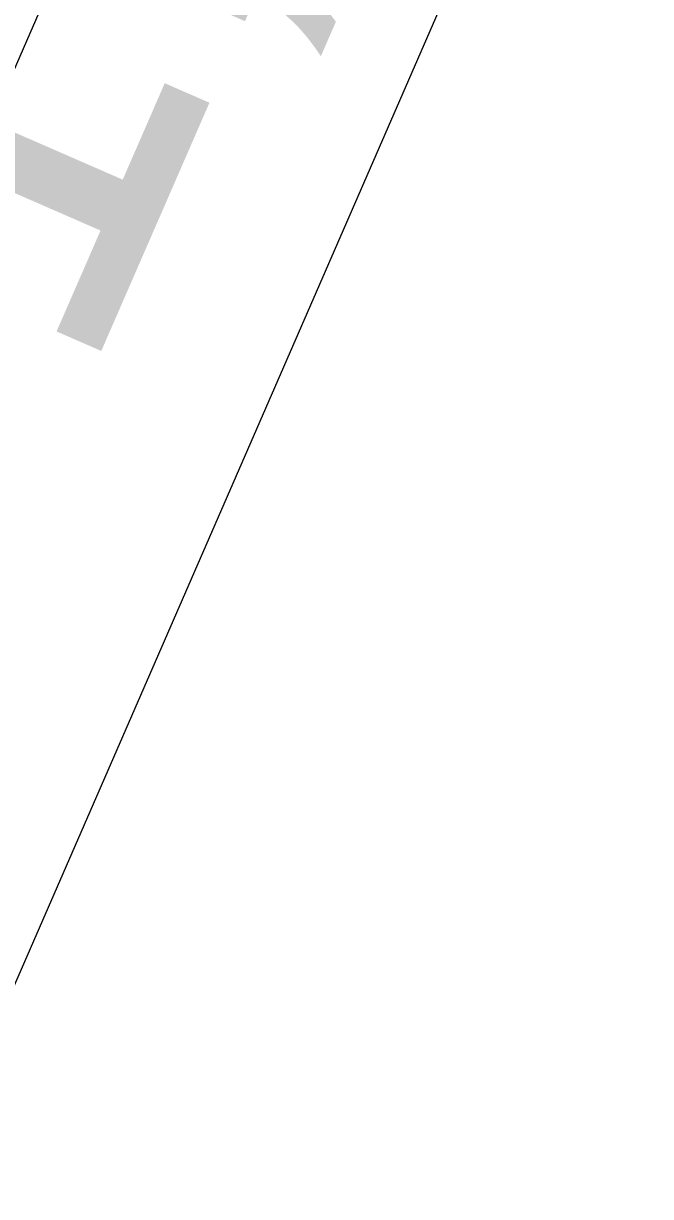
# Model space of a CAD drawing. Header units: millimetres. Extents: x -37281 to 954596, y -59787 to 956680.
# Drawn here: x 874047 to 874396, y -6371 to -5718 of the extents above; entities that cross this region are included whole.
import ezdxf

# ---------------------------------------------------------------- set-up
doc = ezdxf.new("R2010")
doc.units = ezdxf.units.MM
doc.header["$MEASUREMENT"] = 0
doc.layers.add('New_A-25-M_Curtain_Wall', color=7, linetype='Continuous')
doc.layers.add('New_A-95-P_Drawing', color=7, linetype='Continuous')
doc.layers.add('New_A-25-M_Curtain_Wall_Pen_No__90', color=8, linetype='Continuous', lineweight=20)
doc.layers.add('New_A-95-P_Drawing_Pen_No__1', color=7, linetype='Continuous', lineweight=13)
doc.styles.add('GENERATED_STYLE_4', font='')
doc.styles.get('GENERATED_STYLE_4').set_extended_font_data('Swis721 BT')
doc.dimstyles.new('GENERATED_STYLE__1', dxfattribs={"dimtxt": 250, "dimasz": 95, "dimexe": 0.18, "dimexo": 0, "dimgap": 0.09, "dimtad": 1, "dimdec": 0, "dimzin": 0, "dimdsep": 46, "dimtxsty": 'GENERATED_STYLE_4', "dimblk": 'ARROWHEAD_2', "dimblk1": 'ARROWHEAD_2', "dimblk2": 'ARROWHEAD_2', "dimcen": 0.09, "dimclrd": 7, "dimclre": 7, "dimclrt": 7, "dimadec": 0, "dimazin": 0, "dimtfac": 1, "dimtdec": 4, "dimtmove": 0, "dimatfit": 3, "dimfxl": 1, "dimtolj": 1, "dimtzin": 0, "dimarcsym": 0})

# ---------------------------------------------------------------- blocks, each defined once
blk = doc.blocks.new('Beam_8_2', base_point=(874303.43, -4591.33))
at = {"layer": 'New_A-25-M_Curtain_Wall_Pen_No__90', "linetype": 'Continuous'}
blk.add_line((874505.7, -4679.52), (866647.24, -22701.46), dxfattribs=at)
blk = doc.blocks.new('*D1310', base_point=(864302.5, 0))
at = {"layer": 'New_A-95-P_Drawing_Pen_No__1', "linetype": 'Continuous'}
for p, q in [((874747.04, -4791.67), (874661.3, -4675.56)), ((874728.6, -4677.59), (874704.17, -4733.62)), ((874618.24, -4696.14), (874790.11, -4771.09)), ((874704.17, -4733.62), (873984.71, -6383.58)), ((873941.84, -6325.52), (874027.57, -6441.64)), ((873898.77, -6346.11), (874070.64, -6421.05)), ((873984.71, -6383.58), (873960.27, -6439.61))]:
    blk.add_line(p, q, dxfattribs=at)
at = {"layer": 'New_A-95-P_Drawing_Pen_No__1', "insert": (874122.09, -5943.41), "char_height": 250, "attachment_point": 7, "rotation": 66.44041, "style": 'GENERATED_STYLE_4'}
blk.add_mtext('\\A1;{\\fSwis721 BT|b0|i0|c0|p34;1,800}', dxfattribs=at)
blk = doc.blocks.new('ARROWHEAD_2')
at = {"color": 0, "linetype": 'Continuous', "lineweight": 0}
for p, q in [((-0.3781, -0.655), (0.3781, 0.655)), ((0, 0), (-1, 0))]:
    blk.add_line(p, q, dxfattribs=at)

msp = doc.modelspace()

# ---------------------------------------------------------------- block references
at = {"layer": 'New_A-25-M_Curtain_Wall', "color": 8, "lineweight": 20}
msp.add_blockref('Beam_8_2', (874303.43, -4591.33), dxfattribs=at)

# ---------------------------------------------------------------- dimensions: what is measured, and where the dimension line sits
at = {"layer": 'New_A-95-P_Drawing', "linetype": 'Continuous'}
dim = msp.add_linear_dim(base=(873984.71, -6383.58), p1=(874391.86, -4597.43), p2=(873672.4, -6247.4), angle=246.44041, dimstyle='GENERATED_STYLE__1', dxfattribs=at)
dim.commit()
dim.dimension.update_dxf_attribs({"geometry": '*D1310', "text_midpoint": (874183.99, -5488.72), "dimtype": 160, "text_rotation": 66.44041})

doc.saveas('drawing.dxf')
